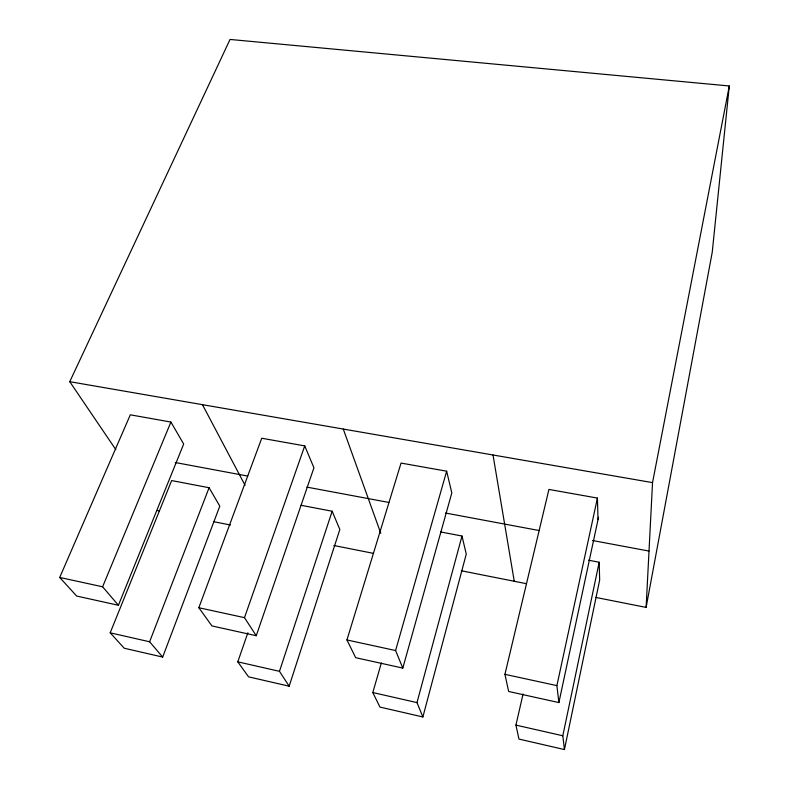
<?xml version="1.0" encoding="UTF-8"?>
<svg xmlns="http://www.w3.org/2000/svg" width="789" height="789" viewBox="0 0 789 789"><rect width="100%" height="100%" fill="white"/><g stroke="black" fill="none" stroke-linecap="round" stroke-linejoin="round"><path stroke-width="1.18" d="M595.764 597.421L646.112 607.402L652.533 482.621L729.292 85.971L230.033 39.45L69.757 381.679L115.825 449.631M729.292 85.971L712.23 252.283L646.112 607.402M523.068 693.965L515.937 725.111L518.965 739.086L564.441 749.55L599.66 580.043L599.176 562.232L588.466 560.19M564.441 749.55L562.813 735.772L599.176 562.232M598.013 519.655L597.421 498.076L548.927 489.427L504.93 674.329L508.649 691.48L558.888 702.585L598.526 517.249M558.888 702.585L556.886 685.631L597.421 498.076M381.353 662.967L372.803 692.545L379.943 707.082L422.874 716.964L466.269 554.085L461.999 536.037L440.578 531.944M422.874 716.964L416.977 702.595L461.999 536.037M402.804 668.096L451.811 492.967L446.653 471.201L401.039 463.074L346.943 639.948L355.661 657.681L402.804 668.096L395.595 650.54L446.653 471.201M247.874 632.768L237.775 661.843L248.574 676.854L289.168 686.193L339.832 529.488L332.159 511.233L301.073 505.295M289.168 686.193L279.474 671.321L332.159 511.233M256.257 635.727L313.933 467.798L304.732 445.903L261.741 438.24L198.838 607.727L211.945 625.933L256.257 635.727L244.482 617.659L198.838 607.727M244.482 617.659L304.732 445.903M162.682 657.079L219.796 506.134L209.095 487.72L171.647 480.57L110.194 632.817L124.248 648.233L162.682 657.079L149.614 641.782L110.194 632.817M149.614 641.782L209.095 487.72M118.409 605.271L183.679 444.029L170.907 422.056L130.313 414.817L59.708 577.449L76.661 596.05L118.409 605.271L102.609 586.789L59.708 577.449M102.609 586.789L170.907 422.056M69.757 381.679L652.533 482.621M175.247 462.512L247.785 476.073M306.832 487.109L388.809 502.435M445.519 513.028L539.528 530.602M592.46 540.495L649.012 551.067M157.06 510.463L159.467 510.947M213.632 521.677L230.487 525.02M333.865 545.515L373.503 553.365M461.309 570.772L526.243 583.643M346.943 639.948L395.595 650.54M504.93 674.329L556.886 685.631M237.775 661.843L279.474 671.321M372.803 692.545L416.977 702.595M515.937 725.111L562.813 735.772M202.448 404.658L245.063 485.304M343.284 429.058L380.791 533.315M493.017 454.997L514.25 581.266"/></g></svg>
